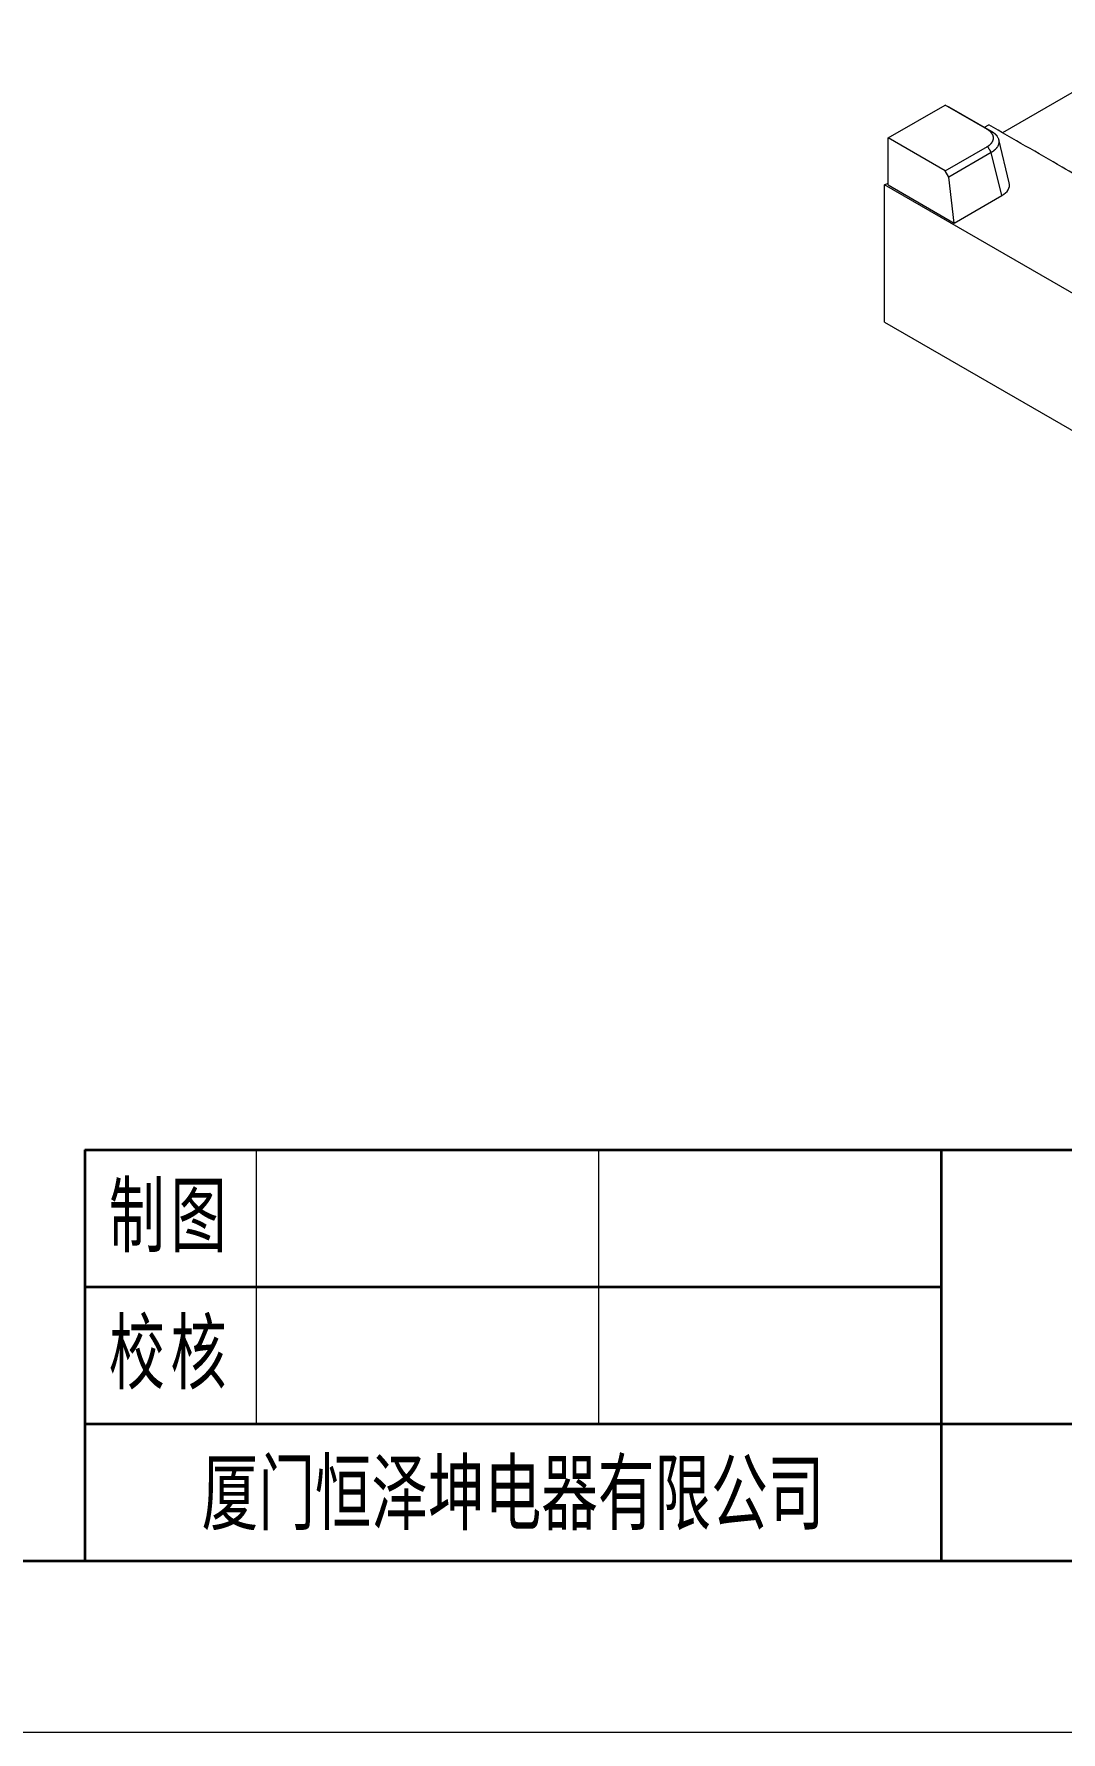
# Model space of a CAD drawing. Header units: millimetres. Extents: x 409 to 1151, y 1574 to 2099.
# Drawn here: x 768.8 to 918.7, y 1573.8 to 1821.7 of the extents above; entities that cross this region are included whole.
import ezdxf
from ezdxf.enums import TextEntityAlignment as Align

# ---------------------------------------------------------------- set-up
doc = ezdxf.new("R2010")
doc.units = ezdxf.units.MM
for name, color, linetype, lineweight in [('core', 7, 'Continuous', 20), ('文字层', 3, 'Continuous', 18), ('粗实线层', 7, 'Continuous', 35), ('细实线层', 7, 'Continuous', 18)]:
    doc.layers.add(name, color=color, linetype=linetype, lineweight=lineweight)
doc.styles.add('标准', font='FSGB2312.ttf', dxfattribs={"width": 0.667})

# ---------------------------------------------------------------- blocks, each defined once
blk = doc.blocks.new('A4图框')
at = {"layer": '粗实线层'}
blk.add_line((-138.5, -95), (138.5, -95), dxfattribs=at)
at = {"layer": '细实线层'}
blk.add_line((-148.5, -105), (148.5, -105), dxfattribs=at)
at = {"layer": '文字层', "style": '标准', "width": 0.667}
blk.add_attdef('图纸编号', text='', height=5.191, rotation=180, dxfattribs=at).set_placement((-113.408, 90), align=Align.MIDDLE_CENTER)
blk = doc.blocks.new('A4标题栏')
at = {"layer": '粗实线层'}
for p, q in [((-140, 24), (-140, 0)), ((-140, 24), (0, 24)), ((-90, 24), (-90, 0)), ((-30, 24), (-30, 8)), ((0, 24), (0, 0)), ((0, 24), (0, 8)), ((-140, 16), (-90, 16)), ((-30, 16), (0, 16)), ((-140, 8), (0, 8)), ((-140, 0), (0, 0))]:
    blk.add_line(p, q, dxfattribs=at)
at = {"layer": '细实线层'}
for p, q in [((-130, 24), (-130, 8)), ((-110, 24), (-110, 8)), ((-20, 24), (-20, 8))]:
    blk.add_line(p, q, dxfattribs=at)
at = {"layer": '文字层', "char_height": 3.5972, "width": 18, "attachment_point": 5, "line_spacing_factor": 0.963108, "style": '标准'}
for s, insert in [('\\T1.1;制图', (-135, 20)), ('{\\T1.1;比例}', (-25.147, 20.14)), ('\\T1.1;校核', (-135, 12)), ('{\\T1.1;材料}', (-24.93, 12.021))]:
    blk.add_mtext(s, dxfattribs=dict(at, insert=insert))
at = {"layer": '文字层', "style": '标准', "width": 0.667}
for tag, height, p in [('制图签名', 3.633, (-120, 20)), ('制图日期', 3.633, (-100, 20)), ('图纸比例', 3.633, (-9.728, 20.09)), ('图纸名称', 5.191, (-60, 16)), ('校核签名', 3.633, (-120, 12)), ('校核日期', 3.633, (-100, 12)), ('材料', 3.633, (-9.945, 12.38)), ('公司名称', 3.633, (-115, 4)), ('图纸编号', 3.633, (-45, 4))]:
    blk.add_attdef(tag, text='', height=height, dxfattribs=at).set_placement(p, align=Align.MIDDLE_CENTER)
blk = doc.blocks.new('A4A-B-Marked')
blk.add_blockref('A4图框', (0, 0))
at = {"layer": '粗实线层'}
blk.add_blockref('A4标题栏', (138.5, -95), dxfattribs=at).add_auto_attribs({'公司名称': '厦门恒泽坤电器有限公司', '图纸比例': '1:3'})

msp = doc.modelspace()

# ---------------------------------------------------------------- linework, layer by layer
at = {"layer": 'core', "linetype": 'Continuous'}
for p, q in [((935.16, 1821.726), (910.189, 1807.309)), ((893.471, 1806.539), (901.793, 1811.344)), ((907.984, 1807.77), (901.793, 1811.344)), ((901.793, 1811.344), (902.357, 1811.103)), ((902.357, 1811.103), (908.548, 1807.529)), ((907.559, 1808.1), (908.189, 1808.463)), ((901.793, 1801.734), (893.471, 1806.539)), ((893.471, 1799.68), (893.471, 1806.539)), ((901.793, 1801.734), (907.984, 1805.308)), ((911.165, 1799.984), (909.625, 1806.314)), ((908.548, 1804.416), (902.357, 1800.842)), ((910.079, 1798.124), (908.548, 1804.416)), ((892.976, 1799.68), (893.471, 1799.966)), ((924.292, 1781.6), (892.976, 1799.68)), ((892.976, 1779.676), (892.976, 1799.68)), ((893.471, 1799.68), (903.123, 1794.108)), ((902.357, 1800.842), (901.793, 1801.734)), ((903.123, 1794.108), (902.357, 1800.842)), ((903.123, 1794.108), (910.079, 1798.124)), ((892.976, 1779.676), (1006.82, 1713.948))]:
    msp.add_line(p, q, dxfattribs=at)
msp.add_ellipse((907.277, 1799.68), major_axis=(3.925, 0), ratio=0.5662737, start_param=5.5074723, end_param=6.4201471, dxfattribs=at)
for points, degree in [([(907.984, 1805.308), (908.194, 1805.429), (908.527, 1805.716), (908.755, 1806.032), (908.872, 1806.368), (908.872, 1806.709), (908.755, 1807.046), (908.527, 1807.361), (908.195, 1807.648), (907.984, 1807.77)], 2), ([(908.548, 1807.529), (907.984, 1807.77)], 1), ([(907.984, 1805.308), (908.548, 1804.416)], 1)]:
    msp.add_open_spline(points, degree=degree, dxfattribs=at)
for points, knots in [([(922.904, 1799.968), (921.57, 1800.738), (920.237, 1801.507), (915.332, 1804.339), (911.761, 1806.401), (908.189, 1808.463)], [0, 0, 0, 0, 0.2718313, 0.2718313, 1, 1, 1, 1]), ([(908.548, 1807.529), (908.554, 1807.526), (908.566, 1807.519), (908.585, 1807.508), (908.604, 1807.498), (908.622, 1807.487), (908.64, 1807.476), (908.659, 1807.466), (908.676, 1807.455), (908.694, 1807.444), (908.712, 1807.433), (908.729, 1807.422), (908.747, 1807.411), (908.764, 1807.4), (908.781, 1807.389), (908.797, 1807.377), (908.814, 1807.366), (908.831, 1807.355), (908.847, 1807.343), (908.863, 1807.332), (908.879, 1807.32), (908.895, 1807.309), (908.91, 1807.297), (908.926, 1807.286), (908.941, 1807.274), (908.956, 1807.262), (908.971, 1807.25), (908.986, 1807.238), (909.001, 1807.227), (909.015, 1807.215), (909.029, 1807.203), (909.044, 1807.191), (909.058, 1807.179), (909.071, 1807.167), (909.085, 1807.154), (909.098, 1807.142), (909.112, 1807.13), (909.125, 1807.118), (909.138, 1807.106), (909.151, 1807.093), (909.163, 1807.081), (909.176, 1807.069), (909.188, 1807.056), (909.2, 1807.044), (909.212, 1807.031), (909.224, 1807.019), (909.236, 1807.006), (909.247, 1806.994), (909.259, 1806.981), (909.27, 1806.968), (909.281, 1806.956), (909.292, 1806.943), (909.302, 1806.93), (909.313, 1806.918), (909.323, 1806.905), (909.333, 1806.892), (909.343, 1806.879), (909.353, 1806.866), (909.363, 1806.854), (909.408, 1806.793), (909.48, 1806.682), (909.561, 1806.517), (909.619, 1806.35), (909.654, 1806.18), (909.666, 1805.995), (909.65, 1805.795), (909.595, 1805.58), (909.505, 1805.367), (909.415, 1805.219), (909.354, 1805.134), (909.336, 1805.109), (909.317, 1805.084), (909.297, 1805.059), (909.277, 1805.033), (909.256, 1805.008), (909.235, 1804.984), (909.213, 1804.959), (909.19, 1804.934), (909.167, 1804.909), (909.143, 1804.884), (909.119, 1804.86), (909.094, 1804.835), (909.069, 1804.811), (909.043, 1804.787), (909.016, 1804.763), (908.989, 1804.739), (908.961, 1804.715), (908.933, 1804.691), (908.904, 1804.667), (908.874, 1804.643), (908.844, 1804.62), (908.814, 1804.597), (908.782, 1804.574), (908.751, 1804.551), (908.718, 1804.528), (908.685, 1804.505), (908.652, 1804.483), (908.617, 1804.46), (908.583, 1804.438), (908.559, 1804.424), (908.548, 1804.416)], [0, 0, 0, 0, 0.0045036, 0.0090006, 0.013491, 0.0179749, 0.0224522, 0.0269229, 0.0313871, 0.0358447, 0.0402958, 0.0447403, 0.0491783, 0.0536097, 0.0580346, 0.062453, 0.0668648, 0.0712701, 0.0756689, 0.0800611, 0.0844469, 0.0888261, 0.0931988, 0.097565, 0.1019246, 0.1062778, 0.1106245, 0.1149646, 0.1192983, 0.1236255, 0.1279462, 0.1322604, 0.1365681, 0.1408693, 0.1451641, 0.1494524, 0.1537342, 0.1580095, 0.1622784, 0.1665409, 0.1707968, 0.1750463, 0.1792894, 0.183526, 0.1877562, 0.1919799, 0.1961972, 0.2004081, 0.2046126, 0.2088106, 0.2130022, 0.2171873, 0.2213661, 0.2255384, 0.2297044, 0.2338639, 0.238017, 0.2421638, 0.2463041, 0.2504381, 0.3009029, 0.3510863, 0.4009954, 0.4506371, 0.5000186, 0.5617728, 0.6239391, 0.6865313, 0.7495631, 0.7573024, 0.7650641, 0.7728482, 0.7806547, 0.7884838, 0.7963353, 0.8042094, 0.812106, 0.8200251, 0.8279669, 0.8359313, 0.8439183, 0.8519279, 0.8599603, 0.8680153, 0.8760931, 0.8841936, 0.8923168, 0.9004629, 0.9086317, 0.9168234, 0.925038, 0.9332753, 0.9415356, 0.9498188, 0.9581249, 0.966454, 0.974806, 0.983181, 0.991579, 1, 1, 1, 1])]:
    msp.add_open_spline(points, degree=3, knots=knots, dxfattribs=at)

# ---------------------------------------------------------------- block references
at = {"lineweight": 18, "xscale": 2.5, "yscale": 2.5, "zscale": 2.5}
msp.add_blockref('A4A-B-Marked', (779.977, 1836.34), dxfattribs=at)

doc.saveas('drawing.dxf')
